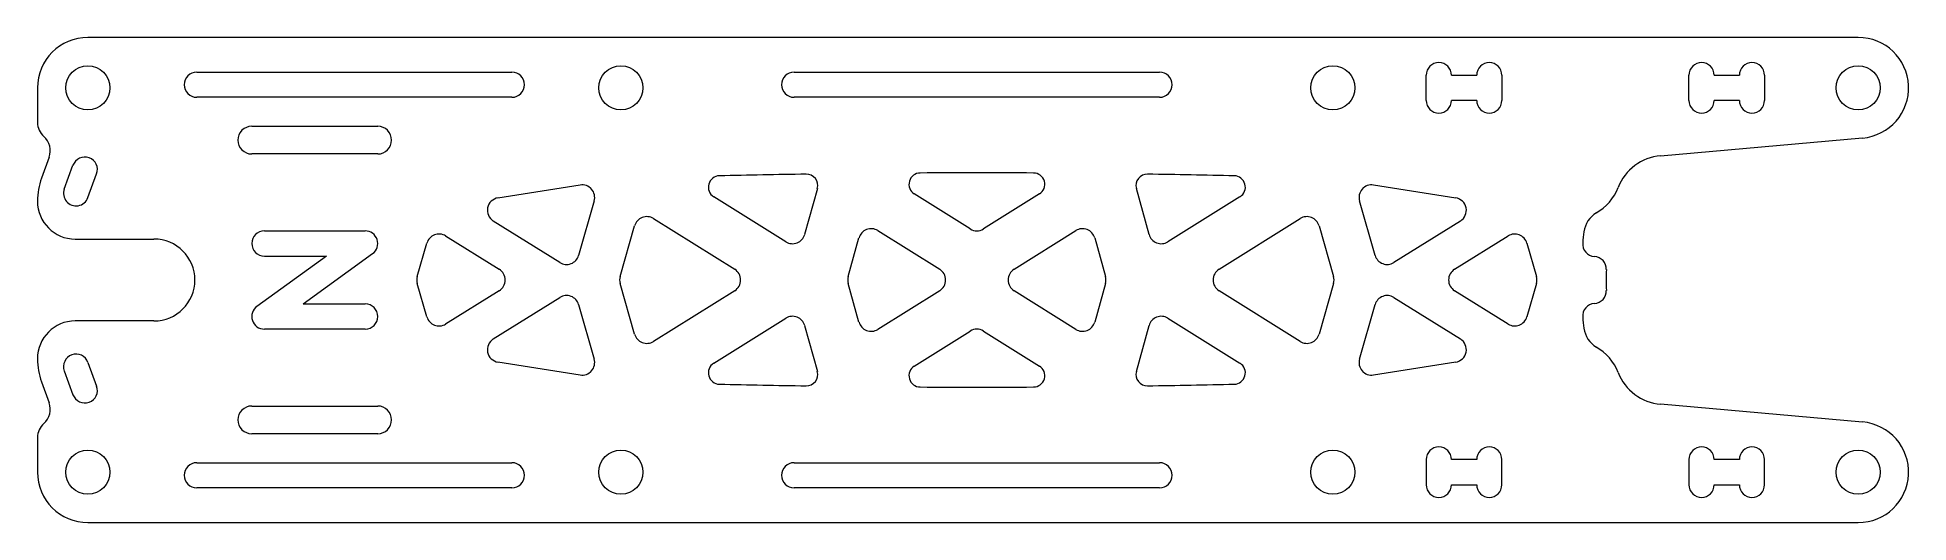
# Model space of a CAD drawing. Extents: x -13 to 136, y -19 to 19.
import ezdxf

# ---------------------------------------------------------------- set-up
doc = ezdxf.new("R2010")
doc.units = 0
doc.header["$MEASUREMENT"] = 0
doc.layers.get('0').update_dxf_attribs({"linetype": 'CONTINUOUS', "lineweight": 5, "true_color": 0xffffff})

msp = doc.modelspace()

# ---------------------------------------------------------------- linework, layer by layer
for p, q in [((132.01, 19.25), (-8.5, 19.25)), ((0.15, 16.5), (25.15, 16.5)), ((47.56, 16.5), (76.56, 16.5)), ((-12.5, 15.25), (-12.5, 12.51)), ((97.73, 14.25), (97.73, 16.25)), ((99.73, 16.25), (101.73, 16.25)), ((103.73, 16.25), (103.73, 14.25)), ((118.58, 14.25), (118.58, 16.25)), ((120.58, 16.25), (122.58, 16.25)), ((124.58, 16.25), (124.58, 14.25)), ((25.15, 14.5), (0.15, 14.5)), ((76.56, 14.5), (47.56, 14.5)), ((101.73, 14.25), (99.73, 14.25)), ((122.58, 14.25), (120.58, 14.25)), ((4.51, 12.2), (14.51, 12.2)), ((116.33, 9.86), (132.36, 11.27)), ((-11.58, 9.74), (-12.18, 8.08)), ((-10.37, 7.22), (-9.68, 9.1)), ((14.51, 10), (4.51, 10)), ((-8.49, 6.54), (-7.8, 8.42)), ((24.05, 6.52), (30.57, 7.54)), ((93.54, 7.54), (100.07, 6.52)), ((-12.5, 6.27), (-12.5, 6.25)), ((31.69, 6.28), (30.45, 1.95)), ((46.9, 3.03), (41.18, 6.6)), ((49.4, 7.26), (48.39, 3.61)), ((61.53, 4.05), (57.09, 6.83)), ((67.03, 6.83), (62.59, 4.05)), ((75.73, 3.61), (74.72, 7.26)), ((82.94, 6.6), (77.22, 3.03)), ((93.66, 1.95), (92.43, 6.28)), ((28.96, 1.38), (23.68, 4.68)), ((36.39, 4.88), (42.84, 0.85)), ((81.28, 0.85), (87.73, 4.88)), ((100.44, 4.68), (95.16, 1.38)), ((-9.5, 3.25), (-3.25, 3.25)), ((5.51, 3.9), (13.51, 3.9)), ((19.9, 3.5), (24.15, 0.85)), ((33.75, 0.28), (34.9, 4.3)), ((51.85, 0.27), (52.7, 3.34)), ((54.2, 3.92), (59.11, 0.85)), ((65.01, 0.85), (69.92, 3.92)), ((71.42, 3.34), (72.26, 0.27)), ((89.22, 4.3), (90.37, 0.28)), ((99.97, 0.85), (104.22, 3.5)), ((10.43, 1.9), (4.92, -2.09)), ((5.51, 1.9), (10.43, 1.9)), ((8.59, -1.9), (14.1, 2.09)), ((17.65, 0.28), (18.41, 2.93)), ((105.71, 2.93), (106.47, 0.28)), ((111.08, 1.86), (111.08, 1.86)), ((18.41, -2.93), (17.65, -0.28)), ((24.15, -0.85), (19.9, -3.5)), ((23.68, -4.68), (28.96, -1.38)), ((34.9, -4.3), (33.75, -0.28)), ((42.84, -0.85), (36.39, -4.88)), ((52.7, -3.34), (51.85, -0.27)), ((59.11, -0.85), (54.2, -3.92)), ((69.92, -3.92), (65.01, -0.85)), ((72.26, -0.27), (71.42, -3.34)), ((87.73, -4.88), (81.28, -0.85)), ((90.37, -0.28), (89.22, -4.3)), ((95.16, -1.38), (100.44, -4.68)), ((104.22, -3.5), (99.97, -0.85)), ((106.47, -0.28), (105.71, -2.93)), ((8.59, -1.9), (13.51, -1.9)), ((30.45, -1.95), (31.69, -6.28)), ((92.43, -6.28), (93.66, -1.95)), ((111.08, -1.86), (111.08, -1.86)), ((-3.25, -3.25), (-9.5, -3.25)), ((13.51, -3.9), (5.51, -3.9)), ((41.18, -6.6), (46.9, -3.03)), ((48.39, -3.61), (49.4, -7.26)), ((57.09, -6.83), (61.53, -4.05)), ((62.59, -4.05), (67.03, -6.83)), ((74.72, -7.26), (75.73, -3.61)), ((77.22, -3.03), (82.94, -6.6)), ((-12.5, -6.25), (-12.5, -6.27)), ((-10.37, -7.22), (-9.68, -9.1)), ((-8.49, -6.54), (-7.8, -8.42)), ((30.57, -7.54), (24.05, -6.52)), ((100.07, -6.52), (93.54, -7.54)), ((-12.18, -8.08), (-11.58, -9.74)), ((4.51, -10), (14.51, -10)), ((132.36, -11.27), (116.33, -9.86)), ((-12.5, -12.51), (-12.5, -15.25)), ((14.51, -12.2), (4.51, -12.2)), ((0.15, -14.5), (25.15, -14.5)), ((47.56, -14.5), (76.56, -14.5)), ((97.73, -14.25), (97.73, -16.25)), ((101.73, -14.25), (99.73, -14.25)), ((103.73, -16.25), (103.73, -14.25)), ((118.58, -14.25), (118.58, -16.25)), ((122.58, -14.25), (120.58, -14.25)), ((124.58, -16.25), (124.58, -14.25)), ((99.73, -16.25), (101.73, -16.25)), ((120.58, -16.25), (122.58, -16.25)), ((25.15, -16.5), (0.15, -16.5)), ((76.56, -16.5), (47.56, -16.5)), ((-8.5, -19.25), (132.01, -19.25))]:
    msp.add_line(p, q)
for centre in [(-8.5, 15.25), (33.81, 15.25), (90.31, 15.25), (132.01, 15.25), (-8.5, -15.25), (33.81, -15.25), (90.31, -15.25), (132.01, -15.25)]:
    msp.add_circle(centre, 1.75)
for centre, radius, start, end in [((-8.5, 15.25), 4, 90, 180), ((132.01, 15.25), 4, 275, 90), ((0.15, 15.5), 1, 90, 270), ((25.15, 15.5), 1, 270, 90), ((47.56, 15.5), 1, 90, 270), ((76.56, 15.5), 1, 270, 90), ((98.73, 16.25), 1, 0, 180), ((102.73, 16.25), 1, 0, 180), ((119.58, 16.25), 1, 0, 180), ((123.58, 16.25), 1, 0, 180), ((98.73, 14.25), 1, 180, 0), ((102.73, 14.25), 1, 180, 0), ((119.58, 14.25), 1, 180, 0), ((123.58, 14.25), 1, 180, 0), ((-11, 12.51), 1.5, 180, 228.6041), ((4.51, 11.1), 1.1, 90, 270), ((14.51, 11.1), 1.1, 270, 90), ((-12.98, 10.26), 1.5, 340, 48.6041), ((-8.74, 8.76), 1, 340, 160), ((116.68, 5.88), 4, 95, 158.6236), ((-7.2, 6.27), 5.3, 160, 180), ((30.73, 6.55), 1, 344.0356, 98.9366), ((41.65, 7.37), 0.9, 91.3236, 238.0065), ((48.53, 7.5), 0.9, 344.5391, 90.8635), ((57.57, 7.59), 0.9, 90.2838, 238.0065), ((66.55, 7.59), 0.9, 301.9935, 89.7162), ((75.59, 7.5), 0.9, 89.1362, 195.4609), ((82.47, 7.37), 0.9, 301.9935, 88.6764), ((93.39, 6.55), 1, 81.0634, 195.9644), ((-9.5, 6.25), 3, 180, 270), ((-9.43, 6.88), 1, 160, 340), ((24.21, 5.53), 1, 98.9366, 238.0065), ((99.91, 5.53), 1, 301.9935, 81.0634), ((109.23, 8.79), 4, 299.9165, 338.6236), ((35.86, 4.03), 1, 58.0065, 164.0356), ((88.26, 4.03), 1, 15.9644, 121.9935), ((112.23, 3.59), 2, 119.9165, 173.1195), ((-3.25, 0), 3.25, 270, 90), ((5.51, 2.9), 1, 90, 270), ((13.51, 2.9), 1, 305.9421, 90), ((19.37, 2.65), 1, 58.0065, 164.0356), ((47.43, 3.88), 1, 238.0065, 344.5391), ((53.67, 3.07), 1, 58.0065, 164.5491), ((62.06, 4.9), 1, 238.0065, 301.9935), ((70.45, 3.07), 1, 15.4509, 121.9935), ((76.69, 3.88), 1, 195.4609, 301.9935), ((104.75, 2.65), 1, 15.9644, 121.9935), ((142.01, 0), 32, 173.1195, 174.7112), ((29.49, 2.23), 1, 238.0065, 344.0356), ((94.63, 2.23), 1, 195.9644, 301.9935), ((111.14, 2.86), 1, 174.7112, 266.5598), ((111.02, 0.86), 1, 358.4083, 86.5598), ((18.61, 0), 1, 164.0356, 195.9644), ((23.62, 0), 1, 301.9935, 58.0065), ((34.71, 0), 1, 164.0356, 195.9644), ((42.31, 0), 1, 301.9935, 58.0065), ((52.82, 0), 1, 164.5491, 195.4509), ((58.58, 0), 1, 301.9935, 58.0065), ((65.54, 0), 1, 121.9935, 238.0065), ((71.3, 0), 1, 344.5491, 15.4509), ((81.81, 0), 1, 121.9935, 238.0065), ((89.41, 0), 1, 344.0356, 15.9644), ((100.5, 0), 1, 121.9935, 238.0065), ((105.51, 0), 1, 344.0356, 15.9644), ((142.01, 0), 30, 178.4083, 181.5917), ((29.49, -2.23), 1, 15.9644, 121.9935), ((94.63, -2.23), 1, 58.0065, 164.0356), ((111.02, -0.86), 1, 273.4402, 1.5917), ((5.51, -2.9), 1, 125.9421, 270), ((13.51, -2.9), 1, 270, 90), ((19.37, -2.65), 1, 195.9644, 301.9935), ((47.43, -3.88), 1, 15.4609, 121.9935), ((76.69, -3.88), 1, 58.0065, 164.5391), ((104.75, -2.65), 1, 238.0065, 344.0356), ((111.14, -2.86), 1, 93.4402, 185.2888), ((142.01, 0), 32, 185.2888, 186.8805), ((-9.5, -6.25), 3, 90, 180), ((35.86, -4.03), 1, 195.9644, 301.9935), ((53.67, -3.07), 1, 195.4509, 301.9935), ((62.06, -4.9), 1, 58.0065, 121.9935), ((70.45, -3.07), 1, 238.0065, 344.5491), ((88.26, -4.03), 1, 238.0065, 344.0356), ((112.23, -3.59), 2, 186.8805, 240.0835), ((-9.43, -6.88), 1, 20, 200), ((24.21, -5.53), 1, 121.9935, 261.0634), ((99.91, -5.53), 1, 278.9366, 58.0065), ((109.23, -8.79), 4, 21.3764, 60.0835), ((-7.2, -6.27), 5.3, 180, 200), ((30.73, -6.55), 1, 261.0634, 15.9644), ((41.65, -7.37), 0.9, 121.9935, 268.6761), ((48.53, -7.5), 0.9, 269.1362, 15.4609), ((57.57, -7.59), 0.9, 121.9935, 269.7159), ((66.55, -7.59), 0.9, 270.2838, 58.0065), ((75.59, -7.5), 0.9, 164.5391, 270.8638), ((82.47, -7.37), 0.9, 271.3236, 58.0065), ((93.39, -6.55), 1, 164.0356, 278.9366), ((116.68, -5.88), 4, 201.3764, 265), ((-8.74, -8.76), 1, 200, 20), ((-12.98, -10.26), 1.5, 311.3959, 20), ((4.51, -11.1), 1.1, 90, 270), ((14.51, -11.1), 1.1, 270, 90), ((-11, -12.51), 1.5, 131.3959, 180), ((132.01, -15.25), 4, 270, 85), ((98.73, -14.25), 1, 0, 180), ((102.73, -14.25), 1, 0, 180), ((119.58, -14.25), 1, 0, 180), ((123.58, -14.25), 1, 0, 180), ((0.15, -15.5), 1, 90, 270), ((25.15, -15.5), 1, 270, 90), ((47.56, -15.5), 1, 90, 270), ((76.56, -15.5), 1, 270, 90), ((-8.5, -15.25), 4, 180, 270), ((98.73, -16.25), 1, 180, 0), ((102.73, -16.25), 1, 180, 0), ((119.58, -16.25), 1, 180, 0), ((123.58, -16.25), 1, 180, 0)]:
    msp.add_arc(centre, radius, start, end)
for start_param, end_param in [(1.725475, 1.805337), (1.519619, 1.621974), (1.336255, 1.416118), (4.477848, 4.557711), (4.661211, 4.763566), (4.867067, 4.94693)]:
    msp.add_ellipse((62.06, 0), major_axis=(87.9, 0), ratio=0.096702, start_param=start_param, end_param=end_param)

doc.saveas('drawing.dxf')
